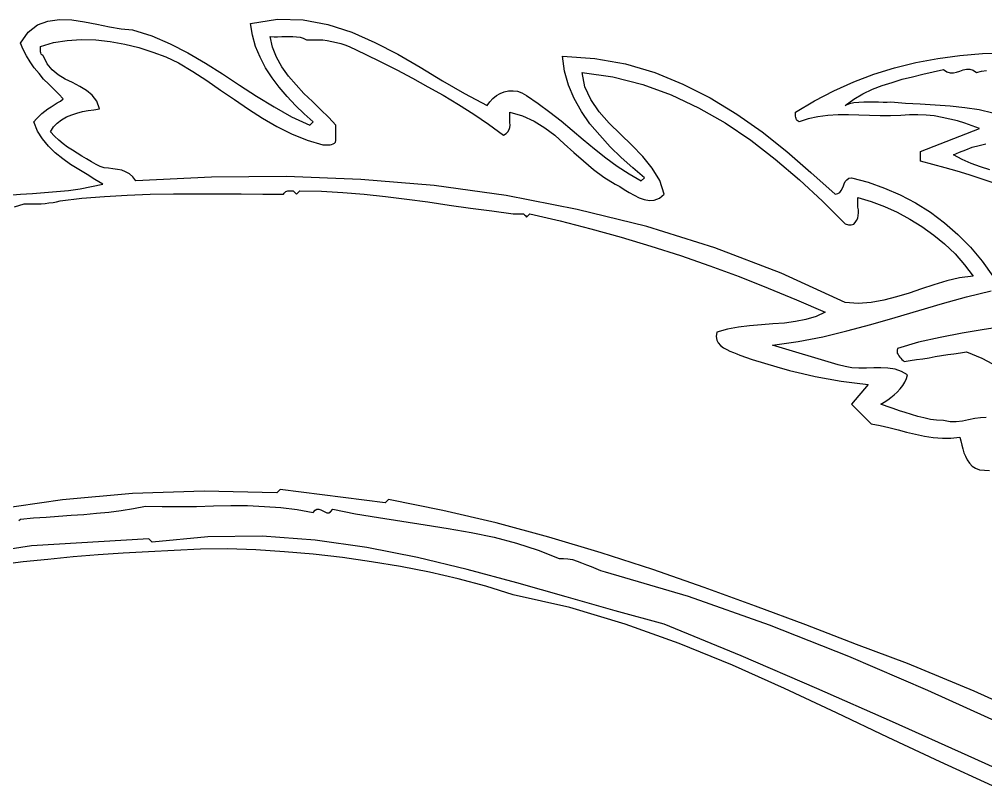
# Model space of a CAD drawing. Extents: x 0.1 to 18.9, y 0.1 to 12.9.
# Drawn here: x 6.774 to 10.806, y 1.46 to 4.674 of the extents above; entities that cross this region are included whole.
import ezdxf

# ---------------------------------------------------------------- set-up
doc = ezdxf.new("R2010")
doc.units = 0
doc.layers.add('1', color=7, linetype='Continuous')

msp = doc.modelspace()

# ---------------------------------------------------------------- linework, layer by layer
for points in [[(6.729, 3.94), (6.779, 3.944), (6.829, 3.947), (6.88, 3.951), (6.929, 3.955), (6.979, 3.96), (7.028, 3.967), (7.076, 3.976), (7.123, 3.986), (7.09, 4.006), (7.057, 4.027), (7.023, 4.047), (6.988, 4.069), (6.956, 4.092), (6.924, 4.117), (6.896, 4.145), (6.871, 4.175), (6.851, 4.208), (6.835, 4.246), (6.846, 4.259), (6.857, 4.27), (6.869, 4.281), (6.881, 4.291), (6.894, 4.3), (6.907, 4.309), (6.92, 4.317), (6.933, 4.326), (6.946, 4.333), (6.958, 4.342), (6.939, 4.362), (6.918, 4.382), (6.897, 4.404), (6.876, 4.425), (6.857, 4.448), (6.837, 4.472), (6.82, 4.497), (6.804, 4.522), (6.791, 4.548), (6.78, 4.575), (6.812, 4.621), (6.851, 4.651), (6.894, 4.667), (6.942, 4.673), (6.993, 4.672), (7.046, 4.664), (7.098, 4.654), (7.15, 4.642), (7.2, 4.634), (7.246, 4.63), (7.327, 4.605), (7.404, 4.572), (7.478, 4.534), (7.551, 4.491), (7.622, 4.446), (7.693, 4.399), (7.764, 4.353), (7.837, 4.309), (7.91, 4.267), (7.986, 4.232), (8, 4.246), (7.963, 4.28), (7.927, 4.315), (7.892, 4.352), (7.859, 4.391), (7.829, 4.43), (7.802, 4.472), (7.779, 4.516), (7.76, 4.561), (7.747, 4.608), (7.739, 4.657), (7.851, 4.674), (7.958, 4.672), (8.061, 4.653), (8.161, 4.621), (8.258, 4.578), (8.353, 4.529), (8.447, 4.474), (8.54, 4.418), (8.632, 4.364), (8.726, 4.315), (8.737, 4.33), (8.75, 4.344), (8.765, 4.356), (8.78, 4.365), (8.797, 4.372), (8.815, 4.376), (8.834, 4.376), (8.853, 4.374), (8.871, 4.367), (8.89, 4.356), (8.939, 4.323), (8.987, 4.287), (9.035, 4.25), (9.081, 4.211), (9.127, 4.172), (9.174, 4.134), (9.221, 4.096), (9.269, 4.061), (9.319, 4.029), (9.369, 4), (9.383, 4.013), (9.334, 4.055), (9.285, 4.098), (9.239, 4.142), (9.196, 4.19), (9.155, 4.238), (9.119, 4.29), (9.089, 4.343), (9.065, 4.399), (9.049, 4.458), (9.041, 4.52), (9.175, 4.511), (9.303, 4.488), (9.425, 4.452), (9.543, 4.404), (9.657, 4.346), (9.767, 4.279), (9.873, 4.204), (9.976, 4.123), (10.077, 4.035), (10.178, 3.945), (10.189, 3.947), (10.197, 3.952), (10.203, 3.96), (10.208, 3.97), (10.212, 3.979), (10.215, 3.988), (10.22, 3.998), (10.226, 4.005), (10.235, 4.011), (10.246, 4.013), (10.315, 3.994), (10.383, 3.97), (10.449, 3.942), (10.513, 3.908), (10.575, 3.869), (10.634, 3.825), (10.69, 3.776), (10.743, 3.723), (10.791, 3.665), (10.835, 3.602)], [(10.837, 3.992), (10.787, 4.009), (10.737, 4.025), (10.687, 4.041), (10.636, 4.054), (10.585, 4.068), (10.534, 4.082), (10.534, 4.123), (10.78, 4.219), (10.75, 4.23), (10.719, 4.241), (10.688, 4.25), (10.656, 4.258), (10.624, 4.265), (10.591, 4.271), (10.558, 4.274), (10.523, 4.276), (10.488, 4.276), (10.452, 4.273), (10.409, 4.272), (10.365, 4.272), (10.321, 4.273), (10.277, 4.274), (10.233, 4.275), (10.19, 4.275), (10.147, 4.273), (10.105, 4.267), (10.065, 4.259), (10.027, 4.246), (10.023, 4.249), (10.019, 4.252), (10.017, 4.255), (10.015, 4.26), (10.014, 4.264), (10.013, 4.27), (10.013, 4.275), (10.013, 4.281), (10.013, 4.287), (10.092, 4.334), (10.172, 4.376), (10.255, 4.413), (10.339, 4.445), (10.426, 4.472), (10.515, 4.494), (10.606, 4.511), (10.698, 4.523), (10.793, 4.531), (10.89, 4.534)], [(10.834, 1.476), (10.616, 1.576), (10.399, 1.678), (10.184, 1.781), (9.967, 1.882), (9.749, 1.98), (9.527, 2.07), (9.302, 2.151), (9.071, 2.22), (8.835, 2.273), (8.721, 2.309), (8.605, 2.339), (8.486, 2.367), (8.365, 2.391), (8.244, 2.411), (8.122, 2.428), (8, 2.442), (7.88, 2.452), (7.761, 2.46), (7.643, 2.465), (7.53, 2.463), (7.421, 2.458), (7.313, 2.453), (7.208, 2.447), (7.103, 2.44), (6.999, 2.431), (6.894, 2.421), (6.79, 2.41), (6.683, 2.397)]]:
    msp.add_lwpolyline(points)
at = {"layer": '1'}
for points in [[(8.041, 4.15), (8.047, 4.15), (8.055, 4.15), (8.063, 4.15), (8.071, 4.15), (8.077, 4.152), (8.084, 4.154), (8.089, 4.157), (8.093, 4.162), (8.095, 4.169), (8.095, 4.178), (8.095, 4.232), (8.065, 4.265), (8.031, 4.298), (7.997, 4.331), (7.962, 4.365), (7.929, 4.4), (7.898, 4.437), (7.87, 4.476), (7.848, 4.516), (7.831, 4.558), (7.821, 4.602), (7.837, 4.601), (7.852, 4.601), (7.869, 4.602), (7.884, 4.603), (7.9, 4.603), (7.916, 4.603), (7.931, 4.601), (7.946, 4.599), (7.959, 4.595), (7.972, 4.589), (7.988, 4.589), (8.004, 4.589), (8.022, 4.589), (8.04, 4.588), (8.059, 4.585), (8.078, 4.582), (8.097, 4.578), (8.116, 4.573), (8.133, 4.568), (8.15, 4.561), (8.217, 4.529), (8.283, 4.496), (8.349, 4.463), (8.414, 4.428), (8.479, 4.393), (8.543, 4.357), (8.607, 4.318), (8.671, 4.278), (8.732, 4.236), (8.794, 4.191), (8.805, 4.197), (8.813, 4.205), (8.818, 4.214), (8.821, 4.223), (8.822, 4.233), (8.821, 4.244), (8.821, 4.255), (8.821, 4.266), (8.821, 4.277), (8.821, 4.287), (8.874, 4.271), (8.922, 4.249), (8.966, 4.221), (9.008, 4.19), (9.048, 4.155), (9.088, 4.119), (9.128, 4.083), (9.17, 4.048), (9.213, 4.016), (9.26, 3.986), (9.279, 3.976), (9.298, 3.964), (9.319, 3.952), (9.339, 3.94), (9.36, 3.929), (9.381, 3.922), (9.403, 3.918), (9.423, 3.92), (9.445, 3.928), (9.465, 3.945), (9.446, 4.001), (9.415, 4.053), (9.375, 4.102), (9.329, 4.149), (9.282, 4.195), (9.235, 4.241), (9.193, 4.288), (9.158, 4.339), (9.133, 4.392), (9.123, 4.452), (9.251, 4.434), (9.375, 4.402), (9.494, 4.359), (9.608, 4.305), (9.719, 4.242), (9.826, 4.17), (9.928, 4.091), (10.029, 4.005), (10.125, 3.916), (10.219, 3.821), (10.233, 3.817), (10.244, 3.816), (10.255, 3.82), (10.261, 3.826), (10.267, 3.834), (10.272, 3.845), (10.274, 3.856), (10.275, 3.867), (10.275, 3.879), (10.273, 3.89), (10.273, 3.931), (10.328, 3.914), (10.383, 3.893), (10.437, 3.869), (10.489, 3.84), (10.54, 3.809), (10.589, 3.774), (10.634, 3.737), (10.678, 3.695), (10.717, 3.65), (10.753, 3.602), (10.697, 3.595), (10.643, 3.583), (10.59, 3.566), (10.538, 3.549), (10.486, 3.532), (10.434, 3.516), (10.381, 3.502), (10.328, 3.493), (10.274, 3.489), (10.219, 3.493), (9.952, 3.615), (9.676, 3.72), (9.392, 3.809), (9.102, 3.881), (8.806, 3.939), (8.505, 3.981), (8.199, 4.006), (7.888, 4.018), (7.576, 4.016), (7.26, 4), (7.248, 4.017), (7.234, 4.029), (7.218, 4.038), (7.202, 4.044), (7.184, 4.047), (7.165, 4.05), (7.147, 4.053), (7.129, 4.055), (7.112, 4.06), (7.095, 4.068), (7.076, 4.08), (7.055, 4.092), (7.035, 4.103), (7.016, 4.115), (6.996, 4.128), (6.976, 4.141), (6.958, 4.155), (6.939, 4.17), (6.921, 4.187), (6.904, 4.205), (6.917, 4.225), (6.933, 4.241), (6.951, 4.255), (6.971, 4.267), (6.993, 4.276), (7.015, 4.283), (7.038, 4.289), (7.062, 4.294), (7.085, 4.297), (7.109, 4.301), (7.098, 4.333), (7.079, 4.357), (7.055, 4.377), (7.027, 4.394), (6.997, 4.41), (6.966, 4.425), (6.937, 4.442), (6.911, 4.463), (6.891, 4.488), (6.876, 4.52), (6.872, 4.523), (6.869, 4.526), (6.866, 4.529), (6.864, 4.534), (6.863, 4.538), (6.863, 4.544), (6.863, 4.549), (6.863, 4.555), (6.863, 4.561), (6.917, 4.577), (6.974, 4.586), (7.033, 4.59), (7.093, 4.588), (7.154, 4.582), (7.214, 4.571), (7.273, 4.556), (7.331, 4.537), (7.386, 4.517), (7.438, 4.493), (7.498, 4.457), (7.556, 4.419), (7.614, 4.379), (7.672, 4.339), (7.731, 4.299), (7.789, 4.262), (7.849, 4.227), (7.91, 4.196), (7.975, 4.17), (8.041, 4.15)], [(10.835, 4.282), (10.778, 4.296), (10.719, 4.305), (10.658, 4.311), (10.595, 4.316), (10.533, 4.32), (10.471, 4.323), (10.41, 4.328), (10.395, 4.327), (10.378, 4.327), (10.359, 4.328), (10.339, 4.329), (10.318, 4.329), (10.297, 4.329), (10.276, 4.327), (10.255, 4.325), (10.237, 4.321), (10.219, 4.315), (10.255, 4.341), (10.293, 4.363), (10.333, 4.382), (10.374, 4.398), (10.416, 4.411), (10.458, 4.424), (10.5, 4.434), (10.543, 4.445), (10.587, 4.455), (10.63, 4.465), (10.643, 4.455), (10.657, 4.451), (10.671, 4.451), (10.684, 4.454), (10.698, 4.458), (10.712, 4.463), (10.726, 4.466), (10.739, 4.466), (10.753, 4.462), (10.767, 4.452), (10.788, 4.458), (10.809, 4.461)], [(10.823, 4.046), (10.784, 4.059), (10.745, 4.073), (10.708, 4.089), (10.671, 4.109), (10.696, 4.12), (10.723, 4.13), (10.75, 4.14), (10.778, 4.148), (10.806, 4.155)], [(6.754, 3.892), (6.794, 3.904), (6.805, 3.904), (6.819, 3.904), (6.833, 3.904), (6.849, 3.904), (6.866, 3.904), (6.882, 3.906), (6.898, 3.908), (6.915, 3.91), (6.93, 3.913), (6.945, 3.917), (7.035, 3.928), (7.13, 3.935), (7.225, 3.94), (7.321, 3.944), (7.417, 3.946), (7.513, 3.946), (7.607, 3.946), (7.7, 3.946), (7.79, 3.945), (7.876, 3.945), (7.879, 3.949), (7.882, 3.952), (7.886, 3.955), (7.89, 3.957), (7.894, 3.958), (7.9, 3.958), (7.905, 3.958), (7.911, 3.958), (7.917, 3.958), (7.931, 3.945), (7.945, 3.958), (8.035, 3.957), (8.124, 3.952), (8.213, 3.944), (8.302, 3.935), (8.391, 3.924), (8.479, 3.912), (8.568, 3.899), (8.657, 3.886), (8.746, 3.875), (8.835, 3.863), (8.841, 3.862), (8.847, 3.862), (8.853, 3.863), (8.859, 3.863), (8.866, 3.863), (8.872, 3.863), (8.877, 3.862), (8.882, 3.859), (8.886, 3.855), (8.89, 3.849), (8.904, 3.863), (9.031, 3.833), (9.159, 3.8), (9.285, 3.765), (9.409, 3.728), (9.533, 3.688), (9.655, 3.646), (9.778, 3.601), (9.898, 3.553), (10.017, 3.504), (10.136, 3.452), (10.098, 3.434), (10.056, 3.422), (10.012, 3.413), (9.966, 3.407), (9.918, 3.403), (9.87, 3.399), (9.821, 3.395), (9.774, 3.39), (9.728, 3.381), (9.684, 3.369), (9.682, 3.351), (9.684, 3.336), (9.69, 3.324), (9.7, 3.313), (9.712, 3.303), (9.726, 3.296), (9.739, 3.29), (9.754, 3.284), (9.768, 3.279), (9.78, 3.273), (9.832, 3.255), (9.883, 3.239), (9.935, 3.224), (9.988, 3.209), (10.041, 3.196), (10.095, 3.184), (10.148, 3.174), (10.203, 3.165), (10.259, 3.157), (10.315, 3.15), (10.246, 3.068), (10.328, 2.986), (10.365, 2.979), (10.402, 2.971), (10.44, 2.962), (10.476, 2.952), (10.513, 2.943), (10.55, 2.935), (10.587, 2.929), (10.625, 2.926), (10.661, 2.927), (10.698, 2.931), (10.702, 2.916), (10.706, 2.898), (10.71, 2.882), (10.715, 2.866), (10.721, 2.851), (10.728, 2.836), (10.738, 2.822), (10.749, 2.81), (10.763, 2.801), (10.78, 2.794), (10.822, 2.792)], [(10.808, 3.013), (10.784, 3.012), (10.76, 3.008), (10.734, 3.003), (10.709, 2.998), (10.683, 2.995), (10.657, 2.995), (10.63, 3), (10.601, 3.002), (10.575, 3.005), (10.548, 3.011), (10.522, 3.017), (10.496, 3.025), (10.47, 3.033), (10.446, 3.041), (10.42, 3.051), (10.395, 3.059), (10.369, 3.068), (10.382, 3.077), (10.397, 3.086), (10.41, 3.096), (10.424, 3.107), (10.437, 3.119), (10.449, 3.132), (10.46, 3.146), (10.469, 3.16), (10.476, 3.176), (10.479, 3.191), (10.454, 3.205), (10.428, 3.214), (10.398, 3.218), (10.369, 3.22), (10.339, 3.22), (10.308, 3.219), (10.277, 3.219), (10.247, 3.22), (10.219, 3.225), (10.191, 3.232), (9.917, 3.315), (10.023, 3.33), (10.126, 3.35), (10.227, 3.375), (10.327, 3.401), (10.428, 3.43), (10.527, 3.459), (10.626, 3.488), (10.726, 3.516), (10.828, 3.541)], [(10.892, 3.394), (10.8, 3.38), (10.708, 3.364), (10.616, 3.347), (10.526, 3.327), (10.438, 3.301), (10.436, 3.293), (10.436, 3.287), (10.437, 3.281), (10.44, 3.275), (10.443, 3.27), (10.447, 3.265), (10.452, 3.261), (10.456, 3.255), (10.461, 3.251), (10.465, 3.246), (10.491, 3.25), (10.517, 3.255), (10.543, 3.258), (10.57, 3.262), (10.595, 3.267), (10.621, 3.271), (10.648, 3.275), (10.673, 3.279), (10.7, 3.283), (10.726, 3.287), (10.79, 3.26), (10.855, 3.226)], [(11.034, 1.746), (10.758, 1.871), (10.479, 1.986), (10.267, 2.066), (10.056, 2.148), (9.845, 2.226), (9.631, 2.303), (9.417, 2.378), (9.202, 2.448), (8.984, 2.513), (8.764, 2.573), (8.541, 2.625), (8.315, 2.671), (8.301, 2.657), (7.863, 2.712), (7.849, 2.698), (7.545, 2.706), (7.247, 2.696), (6.954, 2.669), (6.666, 2.628)], [(6.773, 2.583), (6.78, 2.589), (6.833, 2.594), (6.886, 2.597), (6.938, 2.601), (6.991, 2.605), (7.044, 2.608), (7.096, 2.613), (7.148, 2.618), (7.2, 2.625), (7.251, 2.633), (7.301, 2.643), (7.371, 2.642), (7.442, 2.642), (7.514, 2.642), (7.585, 2.644), (7.657, 2.645), (7.727, 2.645), (7.797, 2.642), (7.866, 2.637), (7.934, 2.629), (8, 2.616)], [(8, 2.616), (8.008, 2.626), (8.016, 2.63), (8.024, 2.63), (8.032, 2.627), (8.041, 2.623), (8.049, 2.619), (8.057, 2.615), (8.065, 2.615), (8.073, 2.619), (8.082, 2.63), (8.177, 2.611), (8.273, 2.595), (8.37, 2.58), (8.467, 2.565), (8.564, 2.55), (8.66, 2.533), (8.755, 2.513), (8.848, 2.489), (8.939, 2.459), (9.027, 2.424), (9.045, 2.425), (9.063, 2.423), (9.082, 2.42), (9.101, 2.414), (9.12, 2.407), (9.14, 2.398), (9.16, 2.391), (9.179, 2.383), (9.199, 2.375), (9.219, 2.369), (9.564, 2.267), (9.902, 2.148), (10.234, 2.017), (10.563, 1.875), (10.889, 1.728)], [(11.047, 1.46), (10.732, 1.601), (10.417, 1.743), (10.101, 1.882), (9.785, 2.019), (9.465, 2.15), (9.26, 2.206), (9.055, 2.264), (8.85, 2.323), (8.643, 2.379), (8.435, 2.429), (8.224, 2.471), (8.008, 2.501), (7.787, 2.517), (7.561, 2.515), (7.328, 2.493), (7.315, 2.506), (6.825, 2.478), (6.354, 2.404)]]:
    msp.add_lwpolyline(points, dxfattribs=at)

doc.saveas('drawing.dxf')
